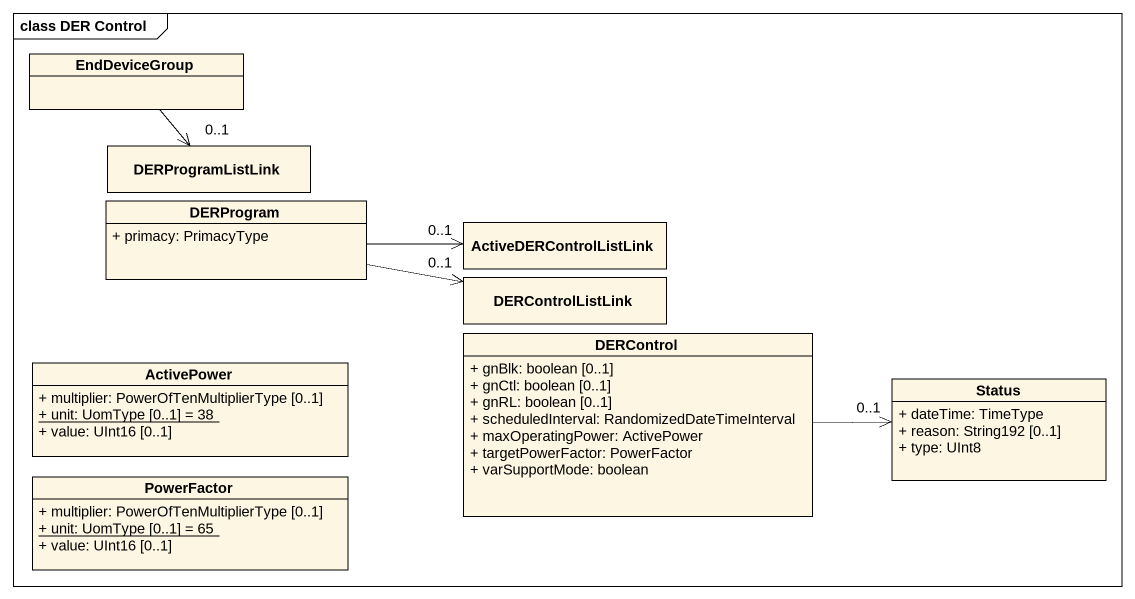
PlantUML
@startuml
mainframe class DER Control
hide circle
hide empty members
skinparam classAttributeIconSize 0
class EndDeviceGroup
class DERProgramListLink
class DERProgram {
  + primacy: PrimacyType
}
class ActiveDERControlListLink
class DERControlListLink
class ActivePower {
  + multiplier: PowerOfTenMultiplierType [0..1]
  {static} + unit: UomType [0..1] = 38
  + value: UInt16 [0..1]
}
class DERControl {
  + gnBlk: boolean [0..1]
  + gnCtl: boolean [0..1]
  + gnRL: boolean [0..1]
  + scheduledInterval: RandomizedDateTimeInterval
  + maxOperatingPower: ActivePower
  + targetPowerFactor: PowerFactor
  + varSupportMode: boolean
}
class Status {
  + dateTime: TimeType
  + reason: String192 [0..1]
  + type: UInt8
}
class PowerFactor {
  + multiplier: PowerOfTenMultiplierType [0..1]
  {static} + unit: UomType [0..1] = 65
  + value: UInt16 [0..1]
}
EndDeviceGroup --> "0..1" DERProgramListLink
DERProgram -right-> "0..1" ActiveDERControlListLink
DERProgram -right-> "0..1" DERControlListLink
DERControl -right-> "0..1" Status
@enduml
